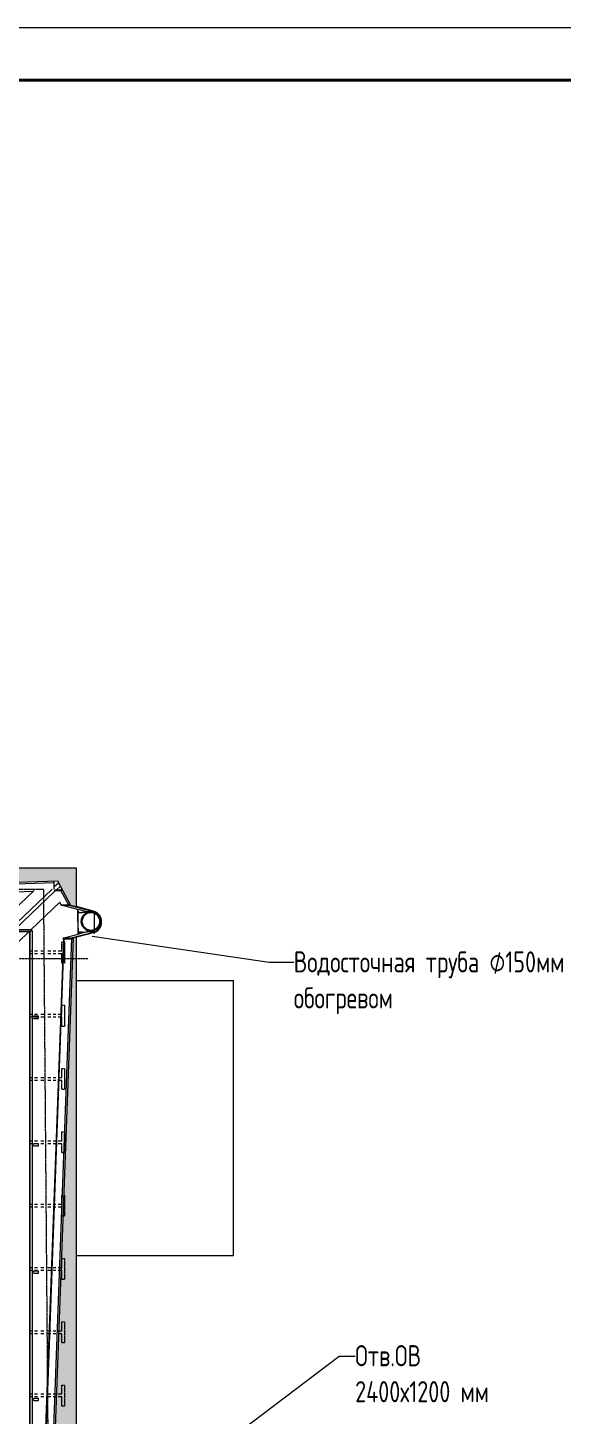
# Model space of a CAD drawing. Header units: millimetres. Extents: x -10178924 to 11692288, y -947381 to 58396.
# Drawn here: x 55430 to 60502, y -525809 to -512657 of the extents above; entities that cross this region are included whole.
import ezdxf

# ---------------------------------------------------------------- set-up
doc = ezdxf.new("R2010")
doc.units = ezdxf.units.MM
for name, pattern in [('ADSK_Линия сетки', [25, 20, -2.5, 0, -2.5]), ('ADSK_Скрыто', [6, 3, -3]), ('ADSK_Штриховая_ш3 п1_5', [4.5, 3, -1.5])]:
    doc.linetypes.add(name, pattern=pattern)
for name, color, linetype, lineweight in [('_0', 7, 'Continuous', 25), ('Аннотация', 7, 'Continuous', 18), ('Антураж', 7, 'Continuous', 18), ('Крыша', 7, 'Continuous', 9), ('Крыша штриховка', 7, 'Continuous', 9), ('Обобщенные модели', 7, 'Continuous', 18), ('Ограждение', 7, 'Continuous', 9), ('Оси', 253, 'Continuous', 9), ('Узлы', 7, 'Continuous', 18)]:
    doc.layers.add(name, color=color, linetype=linetype, lineweight=lineweight)
doc.layers.add('PDF _Ramka', color=7, linetype='Continuous')
doc.layers.add('Линии', color=7, linetype='Continuous', lineweight=9, true_color=0x00a600)
doc.styles.add('GOST Common_3', font='GOST_Common.ttf', dxfattribs={"width": 0.8, "height": 350})

# ---------------------------------------------------------------- blocks, each defined once
blk = doc.blocks.new('Водосток - Тип 1 _карниз больше 490мм_-5171559-План кровли АР')
at = {"layer": 'Обобщенные модели'}
for p, q in [((19, 575), (20, 575)), ((44, 575), (125, 575)), ((125, 575), (198, 575)), ((222, 575), (231, 575)), ((125, 425), (19, 425)), ((75, 424), (75, 425)), ((231, 425), (125, 425)), ((175, 425), (175, 423))]:
    blk.add_line(p, q, dxfattribs=at)
blk.add_open_spline([(20, 575), (20, 575), (19, 575), (19, 575)], degree=3, dxfattribs=at)
for points, knots in [([(231, 575), (229, 575), (226, 574), (223, 573), (223, 572)], [-1, -1, -1, -1, -0.94117647, -0.91127266, -0.91127266, -0.91127266, -0.91127266]), ([(19, 425), (21, 425), (25, 426), (29, 429), (31, 432), (32, 435), (32, 437), (32, 439), (32, 442), (32, 444), (32, 446), (32, 449), (32, 451), (31, 454), (31, 457), (31, 460), (30, 463), (30, 466), (29, 469), (29, 472), (29, 476), (28, 480), (28, 486), (27, 495), (27, 504), (28, 510), (28, 511)], [-1, -1, -1, -1, -0.9411765, -0.8823529, -0.8529412, -0.8235294, -0.8088235, -0.7941176, -0.7794118, -0.7647059, -0.75, -0.7352941, -0.7205882, -0.7058824, -0.6911765, -0.6764706, -0.6617647, -0.6470588, -0.6323529, -0.6176471, -0.6029412, -0.5882353, -0.5588235, -0.5294118, -0.4705882, -0.4529384, -0.4529384, -0.4529384, -0.4529384]), ([(222, 482), (222, 481), (222, 479), (221, 476), (221, 472), (221, 469), (220, 466), (220, 463), (219, 460), (219, 457), (219, 454), (218, 451), (218, 449), (218, 446), (218, 444), (218, 442), (218, 439), (218, 437), (218, 435), (219, 432), (221, 429), (225, 426), (229, 425), (231, 425)], [-0.4253754, -0.4253754, -0.4253754, -0.4253754, -0.4117647, -0.3970588, -0.3823529, -0.3676471, -0.3529412, -0.3382353, -0.3235294, -0.3088235, -0.2941176, -0.2794118, -0.2647059, -0.25, -0.2352941, -0.2205882, -0.2058824, -0.1911765, -0.1764706, -0.1470588, -0.1176471, -0.0588235, 0, 0, 0, 0])]:
    blk.add_open_spline(points, degree=3, knots=knots, dxfattribs=at)
blk = doc.blocks.new('Ограждение - 20 доп поручень 300-1864261-План кровли АР')
at = {"layer": 'Ограждение'}
for p, q in [((-60, 10), (-40, 10)), ((-60, 10), (-60, -10)), ((0, 10), (-40, 10)), ((0, -10), (0, 10)), ((-40, -10), (-60, -10)), ((-40, -10), (0, -10))]:
    blk.add_line(p, q, dxfattribs=at)
blk = doc.blocks.new('Ограждение - Ограждение-1863905-План кровли АР')
for p in [(55531, 42487), (55531, 41279), (55531, 40071), (55531, 38864)]:
    blk.add_blockref('Ограждение - 20 доп поручень 300-1864261-План кровли АР', p)
blk = doc.blocks.new('Тип верхнего поручня - Верхний поручень_Внутренний_-1864227-План кровли АР')
at = {"layer": 'Ограждение'}
for p, q in [((55347, 43319), (55461, 43319)), ((55461, 43299), (55347, 43299)), ((55451, 8375), (55451, 43299)), ((55461, 43319), (55461, 43299)), ((55461, 43309), (55471, 43309)), ((55471, 43309), (55471, 8365))]:
    blk.add_line(p, q, dxfattribs=at)
blk = doc.blocks.new('Тип верхнего поручня - Верхний поручень_Внутренний_-V18-План кровли АР')
at = {"layer": 'Ограждение'}
for p, q in [((55347, 43319), (55461, 43319)), ((55347, 43299), (55461, 43299)), ((55451, 43299), (55451, 8375)), ((55461, 43319), (55461, 43299)), ((55471, 43309), (55461, 43309)), ((55471, 43309), (55471, 8365))]:
    blk.add_line(p, q, dxfattribs=at)
blk = doc.blocks.new('Ограждение - Ограждение-2964499-План кровли АР')
at = {"layer": 'Ограждение'}
for p, q in [((45190, 43725), (45224, 43692)), ((45245, 43719), (45201, 43761)), ((45237, 43680), (45553, 43379)), ((45665, 43319), (45263, 43702)), ((45821, 43319), (45432, 43690)), ((55492, 43690), (55102, 43319)), ((55661, 43702), (55259, 43319)), ((55308, 43319), (55689, 43681)), ((55724, 43762), (55679, 43719)), ((55700, 43693), (55740, 43731)), ((45492, 43287), (45207, 43559)), ((55736, 43577), (55461, 43315)), ((45565, 43367), (45616, 43319)), ((45637, 43299), (50462, 38698)), ((50462, 38745), (45686, 43299)), ((50462, 38894), (45842, 43299)), ((50462, 38698), (55287, 43299)), ((55238, 43299), (50462, 38745)), ((55081, 43299), (50462, 38894)), ((55444, 43299), (50479, 38565)), ((50445, 38565), (45512, 43268)), ((50462, 38894), (50462, 38745)), ((50462, 38745), (50462, 38894)), ((50462, 38745), (50462, 38721)), ((50462, 38721), (50462, 38745)), ((50462, 38721), (50462, 38698)), ((50462, 38698), (50462, 38721)), ((50462, 38698), (50462, 38549)), ((50462, 38549), (50462, 38698)), ((50462, 38549), (50450, 38560)), ((50474, 38560), (50462, 38549))]:
    blk.add_line(p, q, dxfattribs=at)
blk = doc.blocks.new('Антураж 8 - Антураж 8-5657953-План кровли АР')
at = {"layer": 'Антураж'}
for p, q in [((45245, 43765), (45246, 43780)), ((45245, 43700), (45245, 43765)), ((50462, 43584), (45245, 43765)), ((50462, 43504), (45445, 43678)), ((50462, 43584), (55679, 43765)), ((55479, 43678), (50462, 43504)), ((55678, 43780), (55679, 43765)), ((55679, 43765), (55679, 43700)), ((50462, 43584), (50461, 43599)), ((50463, 43599), (50462, 43584)), ((50462, 43584), (50462, 43510)), ((50462, 43510), (50462, 43584)), ((46647, 42532), (48769, 42458)), ((48698, 42458), (46649, 42529)), ((51348, 42430), (54277, 42532)), ((54274, 42529), (51348, 42428))]:
    blk.add_line(p, q, dxfattribs=at)
blk = doc.blocks.new('Антураж 16 - Антураж 16-5664382-План кровли АР')
at = {"layer": 'Антураж'}
for p, q in [((55682, 43690), (55745, 43690)), ((55746, 43693), (55686, 43693)), ((55745, 43690), (55757, 43699)), ((55750, 43699), (55745, 43695)), ((55746, 43693), (55745, 43695)), ((55745, 43695), (55747, 43695)), ((55819, 43550), (55745, 43690)), ((55751, 43696), (55746, 43693)), ((55747, 43695), (55749, 43696)), ((55748, 43694), (55747, 43695)), ((55749, 43695), (55749, 43696)), ((55749, 43696), (55751, 43696)), ((55757, 43699), (55750, 43699)), ((55749, 43550), (55735, 43577)), ((55907, 43509), (55749, 43550)), ((55819, 43550), (55750, 43550)), ((55750, 43550), (55819, 43550)), ((55831, 43559), (55819, 43550)), ((55836, 43551), (55819, 43555)), ((55819, 43555), (55819, 43550)), ((55819, 43550), (56063, 43487)), ((56064, 43491), (55892, 43536)), ((55909, 43274), (55907, 43509)), ((55991, 43487), (55907, 43508)), ((56063, 43487), (55991, 43487)), ((55772, 43239), (55909, 43274)), ((55831, 43236), (56063, 43296)), ((56064, 43291), (55892, 43247)), ((55991, 43296), (55909, 43275)), ((56063, 43296), (55991, 43296)), ((55588, 38184), (55772, 43231)), ((55773, 43231), (55589, 38169)), ((55845, 43233), (55660, 38162)), ((55831, 43236), (55762, 43236)), ((55763, 43231), (55832, 43231)), ((55832, 43231), (55831, 43236)), ((55860, 43239), (55832, 43231)), ((55838, 43233), (55845, 43233)), ((55845, 43233), (55860, 43232))]:
    blk.add_line(p, q, dxfattribs=at)
for centre, major_axis, start_param, end_param in [((55969, 43391), (0, 98.5), 5.694584, 6.021983), ((56040, 43391), (0, 98.5), 3.402795, 6.021983), ((56040, 43391), (0, 103), 3.401894, 6.022884), ((55969, 43391), (0, 98.5), 3.402795, 3.730193)]:
    blk.add_ellipse(centre, major_axis=major_axis, ratio=0.87865, start_param=start_param, end_param=end_param, dxfattribs=at)
blk = doc.blocks.new('Кровля')
at = {"layer": 'Крыша штриховка'}
h = blk.add_hatch(dxfattribs=at)
h.set_pattern_fill('FP_25', color=256, style=0, pattern_type=2)
h.set_pattern_definition([(270, (0, 10882.1), (600, 4e-14), [])])
h.paths.add_polyline_path([(50462, 38894), (54274, 42529), (51348, 42428), (51348, 42064), (47148, 42064), (47148, 42458), (48692, 42459), (46649, 42529), (50369, 38983)])
h.paths.add_polyline_path([(49415, 40630), (48914, 40631), (48914, 41810), (51825, 41809), (51824, 40670), (51817, 40670), (51817, 40662), (51805, 40662), (51805, 40650), (51792, 40650), (51792, 40637), (51785, 40637), (51785, 40630), (49776, 40630)])
h.paths.add_polyline_path([(50462, 43504), (55479, 43678), (55485, 43684), (50462, 43510), (45439, 43683), (45445, 43678), (50372, 43507)])
h = blk.add_hatch(dxfattribs=at)
h.set_pattern_fill('FP_19', color=256, style=0, pattern_type=2)
h.set_pattern_definition([(180, (12858, 0), (-7e-14, -600), [])])
h.paths.add_polyline_path([(55692, 8225), (55789, 8459), (55787, 8458), (55690, 8226)])
h.paths.add_polyline_path([(55876, 8456), (55881, 8468), (55863, 8463), (55871, 8459)])
h.paths.add_polyline_path([(55773, 8781), (55774, 8787), (55626, 12785), (55638, 12785), (55713, 12786), (55713, 12786), (55698, 12787), (55626, 12787), (55775, 16788), (55861, 16788), (55861, 16797), (55845, 16793), (55774, 16793), (55773, 16797), (55772, 16797), (55623, 12785), (55772, 8782), (55773, 8781)])
h.paths.add_polyline_path([(55861, 8782), (55861, 8784), (55855, 8783), (55861, 8782)])
h.paths.add_polyline_path([(54636, 9240), (54504, 12787), (54555, 14148), (51574, 14148), (51574, 16258), (51565, 16258), (51565, 16408), (51574, 16408), (51574, 16448), (54640, 16448), (54658, 16954), (54570, 19361), (53212, 19361), (53212, 20261), (54537, 20261), (54384, 24405), (51574, 24406), (51574, 26515), (51565, 26515), (51565, 26665), (51574, 26665), (51574, 26705), (54428, 26705), (54640, 32458), (51574, 32458), (51574, 34758), (54595, 34758), (54584, 35066), (52247, 35066), (52247, 36265), (54540, 36266), (54469, 38184), (54627, 42520), (50537, 38619), (50587, 38619), (50587, 29069), (50949, 29069), (50949, 27669), (50587, 27669), (50587, 27663), (50949, 27663), (50949, 22063), (50587, 22063), (50587, 13413), (50611, 13379), (50587, 13363), (50587, 13319), (50524, 13319), (50462, 13275), (50451, 13259), (54635, 9240)])
h.paths.add_polyline_path([(55700, 12787), (55700, 12787), (55700, 12787)])
h.paths.add_polyline_path([(50500, 13537), (50500, 38585), (50479, 38565), (50479, 30399), (50499, 30399), (50499, 28999), (50479, 28999), (50479, 13568), (50499, 13539)])
h.paths.add_polyline_path([(55773, 17115), (55774, 17120), (55507, 24363), (55505, 24363), (55772, 17116), (55773, 17115)])
h.paths.add_polyline_path([(55861, 17116), (55861, 17118), (55855, 17117), (55861, 17116)])
h.paths.add_polyline_path([(55504, 24383), (55507, 24383), (55486, 24951), (55509, 25570), (55506, 25570), (55483, 24950), (55503, 24406)])
h.paths.add_polyline_path([(55509, 25590), (55775, 32783), (55861, 32784), (55861, 32788), (55845, 32784), (55774, 32784), (55773, 32789), (55772, 32788), (55506, 25590)])
h.paths.add_polyline_path([(55861, 33107), (55861, 33110), (55854, 33109), (55861, 33107)])
h.paths.add_polyline_path([(55589, 38160), (55600, 38160), (55675, 38160), (55675, 38161), (55589, 38162), (55589, 38160)])
h.paths.add_polyline_path([(55662, 38162), (55662, 38162), (55662, 38162)])
h.paths.add_polyline_path([(55860, 43232), (55860, 43239), (55838, 43233), (55853, 43233)])
h.paths.add_polyline_path([(55836, 43551), (55831, 43559), (55824, 43554), (55836, 43551)])
at = {"layer": 'Узлы', "true_color": 0xffffff}
h = blk.add_hatch(color=7, dxfattribs=at)
h.paths.add_polyline_path([(41826, -522), (49651, -522), (49651, 475), (49563, 474), (49503, -471), (45149, -323), (41142, -458), (41080, -77), (41080, -522), (41465, -522)])
h.paths.add_polyline_path([(-454, -389), (8078, -389), (8077, -26), (7973, -277), (3656, -147), (-675, -299), (-737, 259), (-737, -389)])
h.paths.add_polyline_path([(41080, 178), (41098, 183), (41188, 1720), (35857, 1527), (35850, 1488), (41080, 1488), (41080, 182)])
h.paths.add_polyline_path([(8078, 312), (8078, 1488), (12890, 1488), (12883, 1527), (8005, 1702), (8062, 316)])
h.paths.add_polyline_path([(-737, 503), (-469, 8049), (-6523, 7837), (-6530, 7799), (-737, 7799), (-737, 523)])
h.paths.add_polyline_path([(49651, 797), (49651, 7859), (55892, 7859), (55892, 8471), (55881, 8468), (55687, 8000), (49351, 8221), (49619, 804), (49633, 803), (49650, 798)])
h.paths.add_polyline_path([(16531, 1488), (35572, 1488), (35566, 1520), (29060, 1756), (29060, 1633), (19380, 1633), (19380, 1744), (13175, 1527), (13168, 1488), (15808, 1488)])
h.paths.add_polyline_path([(-7228, 7799), (-6808, 7799), (-6813, 7829), (-7123, 7899), (-6948, 14171), (-7182, 20169), (-7228, 20180), (-7228, 7899)])
h.paths.add_polyline_path([(55892, 8774), (55892, 16805), (55861, 16797), (55713, 12785), (55861, 8782), (55865, 8781)])
h.paths.add_polyline_path([(24355, 13320), (32597, 13639), (32606, 13678), (16108, 13678), (16118, 13638), (24355, 13320)])
h.paths.add_polyline_path([(10665, 13409), (15825, 13610), (15841, 13678), (11105, 13678), (11105, 21013), (10509, 21012), (10529, 20925), (10924, 20798), (10667, 13473)])
h.paths.add_polyline_path([(38182, 13414), (37898, 20847), (38471, 21009), (38481, 21051), (37707, 21051), (37707, 13678), (32878, 13678), (32888, 13638), (38175, 13414)])
h.paths.add_polyline_path([(55892, 17108), (55892, 32796), (55861, 32788), (55572, 24949), (55861, 17116), (55865, 17115)])
h.paths.add_polyline_path([(-7228, 20475), (-7183, 20486), (-6960, 26174), (-7183, 31854), (-7228, 31866), (-7228, 20479)])
h.paths.add_polyline_path([(45338, 20583), (45060, 27855), (45032, 27863), (45032, 21051), (38749, 21051), (38759, 21009), (45144, 20596)])
h.paths.add_polyline_path([(3393, 20705), (10229, 20956), (10242, 21013), (3737, 21013), (3737, 28193), (3694, 28182), (3395, 20761)])
h.paths.add_polyline_path([(45032, 28152), (45061, 28160), (45350, 35732), (45288, 37345), (45032, 37345), (45032, 28160)])
h.paths.add_polyline_path([(3737, 28469), (3737, 42947), (3702, 42939), (3419, 35708), (3702, 28478), (3737, 28470)])
h.paths.add_polyline_path([(-7228, 32161), (-7192, 32170), (-7003, 37564), (-7192, 42952), (-7228, 42961), (-7228, 32165)])
h.paths.add_polyline_path([(55892, 33099), (55892, 43247), (55860, 43239), (55675, 38160), (55861, 33107), (55865, 33106)])
h.paths.add_polyline_path([(45072, 38095), (45259, 38095), (45067, 43128), (45032, 43137), (45032, 38095), (45070, 38095)])
h.paths.add_polyline_path([(3737, 43224), (3737, 43717), (-7228, 43717), (-7228, 43256), (-7192, 43265), (-7068, 43609), (-1846, 43422), (3578, 43616), (3702, 43233), (3737, 43224)])
h.paths.add_polyline_path([(45032, 43426), (45104, 43445), (45207, 43781), (50463, 43599), (55714, 43781), (55836, 43551), (55892, 43536), (55892, 43899), (45032, 43899), (45032, 43440)])
at = {"layer": 'Аннотация', "lineweight": 9}
for p, q in [((56041, 43255), (57720, 43008)), ((57720, 43008), (57954, 43008)), ((54045, 35998), (58386, 39275)), ((58386, 39275), (58537, 39275))]:
    blk.add_line(p, q, dxfattribs=at)
at = {"layer": 'Крыша'}
for p, q in [((55892, 42835), (57382, 42835)), ((57382, 40225), (57382, 42835)), ((57382, 40225), (55892, 40225))]:
    blk.add_line(p, q, dxfattribs=at)
at = {"layer": 'Линии', "color": 7}
for p, q in [((55892, 43899), (45032, 43899)), ((55892, 43536), (55892, 43899)), ((50462, 43599), (55714, 43781)), ((55714, 43781), (55836, 43551)), ((55836, 43551), (55892, 43536)), ((55860, 43239), (55675, 38162)), ((55892, 43247), (55860, 43239)), ((55892, 33099), (55892, 43247))]:
    blk.add_line(p, q, dxfattribs=at)
at = {"layer": 'Линии', "color": 7, "linetype": 'ADSK_Штриховая_ш3 п1_5'}
for p, q in [((55582, 43699), (45212, 43699)), ((55870, 8059), (55582, 43699))]:
    blk.add_line(p, q, dxfattribs=at)
at = {"layer": 'Линии', "color": 7, "linetype": 'ADSK_Скрыто'}
for p, q in [((55753, 43201), (55778, 43201)), ((55753, 43113), (55753, 43201)), ((55778, 43201), (55778, 43001)), ((55473, 43113), (55443, 43113)), ((55473, 43088), (55443, 43088)), ((55523, 43113), (55493, 43113)), ((55523, 43088), (55493, 43088)), ((55583, 43113), (55553, 43113)), ((55583, 43088), (55553, 43088)), ((55648, 43113), (55618, 43113)), ((55648, 43088), (55618, 43088)), ((55698, 43113), (55668, 43113)), ((55698, 43088), (55668, 43088)), ((55753, 43113), (55718, 43113)), ((55753, 43088), (55718, 43088)), ((55753, 43001), (55753, 43088)), ((55778, 43001), (55753, 43001)), ((55473, 42513), (55443, 42513)), ((55473, 42488), (55443, 42488)), ((55523, 42513), (55493, 42513)), ((55523, 42488), (55493, 42488)), ((55583, 42513), (55553, 42513)), ((55583, 42488), (55553, 42488)), ((55648, 42513), (55618, 42513)), ((55648, 42488), (55618, 42488)), ((55698, 42513), (55668, 42513)), ((55698, 42488), (55668, 42488)), ((55753, 42513), (55718, 42513)), ((55753, 42488), (55718, 42488)), ((55753, 42601), (55778, 42601)), ((55753, 42513), (55753, 42601)), ((55753, 42401), (55753, 42488)), ((55778, 42601), (55778, 42401)), ((55778, 42401), (55753, 42401)), ((55753, 42001), (55778, 42001)), ((55753, 41913), (55753, 42001)), ((55778, 42001), (55778, 41801)), ((55473, 41913), (55443, 41913)), ((55473, 41888), (55443, 41888)), ((55523, 41913), (55493, 41913)), ((55523, 41888), (55493, 41888)), ((55583, 41913), (55553, 41913)), ((55583, 41888), (55553, 41888)), ((55648, 41913), (55618, 41913)), ((55648, 41888), (55618, 41888)), ((55698, 41913), (55668, 41913)), ((55698, 41888), (55668, 41888)), ((55753, 41913), (55718, 41913)), ((55753, 41888), (55718, 41888)), ((55753, 41801), (55753, 41888)), ((55778, 41801), (55753, 41801)), ((55473, 41313), (55443, 41313)), ((55523, 41313), (55493, 41313)), ((55583, 41313), (55553, 41313)), ((55648, 41313), (55618, 41313)), ((55698, 41313), (55668, 41313)), ((55753, 41313), (55718, 41313)), ((55753, 41401), (55778, 41401)), ((55753, 41313), (55753, 41401)), ((55778, 41401), (55778, 41201)), ((55473, 41288), (55443, 41288)), ((55523, 41288), (55493, 41288)), ((55583, 41288), (55553, 41288)), ((55648, 41288), (55618, 41288)), ((55698, 41288), (55668, 41288)), ((55753, 41288), (55718, 41288)), ((55753, 41201), (55753, 41288)), ((55778, 41201), (55753, 41201)), ((55753, 40801), (55778, 40801)), ((55753, 40713), (55753, 40801)), ((55778, 40801), (55778, 40601)), ((55473, 40713), (55443, 40713)), ((55473, 40688), (55443, 40688)), ((55523, 40713), (55493, 40713)), ((55523, 40688), (55493, 40688)), ((55583, 40713), (55553, 40713)), ((55583, 40688), (55553, 40688)), ((55648, 40713), (55618, 40713)), ((55648, 40688), (55618, 40688)), ((55698, 40713), (55668, 40713)), ((55698, 40688), (55668, 40688)), ((55753, 40713), (55718, 40713)), ((55753, 40688), (55718, 40688)), ((55753, 40601), (55753, 40688)), ((55778, 40601), (55753, 40601)), ((55753, 40201), (55778, 40201)), ((55753, 40113), (55753, 40201)), ((55778, 40201), (55778, 40001)), ((55473, 40113), (55443, 40113)), ((55473, 40088), (55443, 40088)), ((55523, 40113), (55493, 40113)), ((55523, 40088), (55493, 40088)), ((55583, 40113), (55553, 40113)), ((55583, 40088), (55553, 40088)), ((55648, 40113), (55618, 40113)), ((55648, 40088), (55618, 40088)), ((55698, 40113), (55668, 40113)), ((55698, 40088), (55668, 40088)), ((55753, 40113), (55718, 40113)), ((55753, 40088), (55718, 40088)), ((55753, 40001), (55753, 40088)), ((55778, 40001), (55753, 40001)), ((55753, 39601), (55778, 39601)), ((55753, 39513), (55753, 39601)), ((55778, 39601), (55778, 39401)), ((55473, 39513), (55443, 39513)), ((55473, 39488), (55443, 39488)), ((55523, 39513), (55493, 39513)), ((55523, 39488), (55493, 39488)), ((55583, 39513), (55553, 39513)), ((55583, 39488), (55553, 39488)), ((55648, 39513), (55618, 39513)), ((55648, 39488), (55618, 39488)), ((55698, 39513), (55668, 39513)), ((55698, 39488), (55668, 39488)), ((55753, 39513), (55718, 39513)), ((55753, 39488), (55718, 39488)), ((55753, 39401), (55753, 39488)), ((55778, 39401), (55753, 39401)), ((55753, 39001), (55778, 39001)), ((55753, 38913), (55753, 39001)), ((55778, 39001), (55778, 38801)), ((55473, 38913), (55443, 38913)), ((55473, 38888), (55443, 38888)), ((55523, 38913), (55493, 38913)), ((55523, 38888), (55493, 38888)), ((55583, 38913), (55553, 38913)), ((55583, 38888), (55553, 38888)), ((55648, 38913), (55618, 38913)), ((55648, 38888), (55618, 38888)), ((55698, 38913), (55668, 38913)), ((55698, 38888), (55668, 38888)), ((55753, 38913), (55718, 38913)), ((55753, 38888), (55718, 38888)), ((55753, 38801), (55753, 38888)), ((55778, 38801), (55753, 38801))]:
    blk.add_line(p, q, dxfattribs=at)
at = {"layer": 'Линии', "color": 7, "lineweight": 30}
blk.add_circle((56030, 43396), 88, dxfattribs=at)
at = {"layer": 'Оси', "linetype": 'ADSK_Линия сетки'}
blk.add_line((-13798, 43045), (56005, 43045), dxfattribs=at)
at = {"layer": 'Антураж'}
for name in ['Антураж 8 - Антураж 8-5657953-План кровли АР', 'Антураж 16 - Антураж 16-5664382-План кровли АР']:
    blk.add_blockref(name, (0, 0), dxfattribs=at)
at = {"layer": 'Обобщенные модели', "rotation": 270.4633818725631}
blk.add_blockref('Водосток - Тип 1 _карниз больше 490мм_-5171559-План кровли АР', (55484, 43508), dxfattribs=at)
at = {"layer": 'Ограждение'}
for name in ['Ограждение - Ограждение-2964499-План кровли АР', 'Тип верхнего поручня - Верхний поручень_Внутренний_-1864227-План кровли АР', 'Тип верхнего поручня - Верхний поручень_Внутренний_-V18-План кровли АР', 'Ограждение - Ограждение-1863905-План кровли АР']:
    blk.add_blockref(name, (0, 0), dxfattribs=at)
at = {"layer": 'Аннотация', "lineweight": 9, "char_height": 200, "attachment_point": 1, "line_spacing_factor": 1.022766, "style": 'GOST Common_3'}
for s, insert, width in [('\\pxt1.8,3.6,5.4,7.2,9,10.8,12.6,14.4,16.2,18,19.8,21.6,23.4,25.2,27,28.8,30.6,32.4,34.2,36,37.8,39.6,41.4,43.2,45,46.8,48.6,50.4,52.2,54,55.8,57.6;{Водосточная труба ⌀150мм  с обогревом}', (57954, 43112), 3185.1), ('\\pxt1.8,3.6,5.4,7.2,9,10.8,12.6,14.4,16.2,18,19.8,21.6,23.4,25.2,27,28.8,30.6,32.4,34.2,36,37.8,39.6,41.4,43.2,45,46.8,48.6,50.4,52.2,54,55.8,57.6;{Отв.ОВ 2400х1200 мм}', (58537, 39379), 1530)]:
    blk.add_mtext(s, dxfattribs=dict(at, insert=insert, width=width))
blk = doc.blocks.new('Рамка')
at = {"layer": 'PDF _Ramka', "lineweight": 20}
blk.add_lwpolyline([(100287, -596749), (100287, -512657), (-18603, -512657), (-18603, -596749)], close=True, dxfattribs=at)
at = {"layer": 'PDF _Ramka', "lineweight": 40}
blk.add_lwpolyline([(99787, -513153), (-16604, -513153), (-16604, -596246), (99787, -596246)], close=True, dxfattribs=at)

msp = doc.modelspace()

# ---------------------------------------------------------------- block references
msp.add_blockref('Кровля', (0, -564523.7))
at = {"layer": '_0'}
msp.add_blockref('Рамка', (0, 0), dxfattribs=at)

doc.saveas('drawing.dxf')
